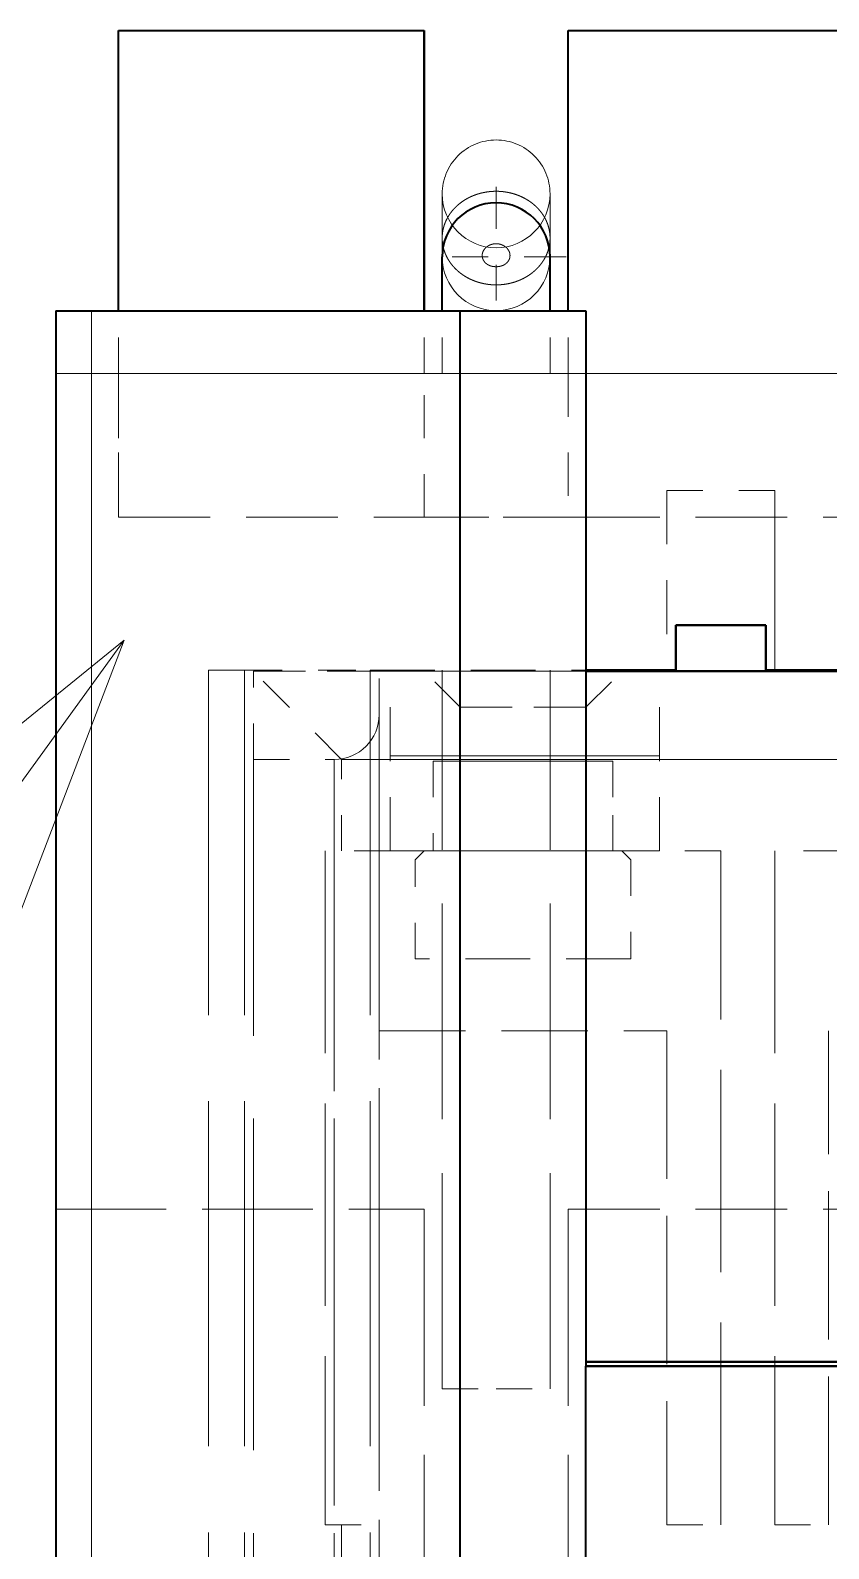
# Model space of a CAD drawing. Extents: x 23 to 417, y 3 to 294.
# Drawn here: x 112.279 to 114.499, y 101.837 to 106.062 of the extents above; entities that cross this region are included whole.
import ezdxf

# ---------------------------------------------------------------- set-up
doc = ezdxf.new("R2010")
doc.units = 0
doc.linetypes.add('DASHDOT', pattern=[18.5, 12, -3, 0.5, -3])
doc.linetypes.add('DASHED', pattern=[15, 12, -3])
doc.layers.get('0').update_dxf_attribs({"lineweight": 13})

# ---------------------------------------------------------------- blocks, each defined once
blk = doc.blocks.new('BLOCK3473')
at = {"color": 7, "linetype": 'DASHDOT', "lineweight": 13, "ltscale": 0.0195}
for p, q in [((-13.4002, -39.8223), (-13.4002, -40.6023)), ((-13.0102, -40.2123), (-13.7902, -40.2123))]:
    blk.add_line(p, q, dxfattribs=at)
blk = doc.blocks.new('BLOCK3492')
at = {"color": 7, "lineweight": 13}
blk.add_line((-15.4693, -42.3465), (-28.7775, -60.7176), dxfattribs=at)
blk.add_lwpolyline([(-16.8975, -46.0828), (-15.4693, -42.3465), (-18.5744, -44.8681)], dxfattribs=at)
blk = doc.blocks.new('BLOCK3494')
at = {"color": 7, "lineweight": 35, "ltscale": 0.0425}
for p, q in [((-15.5002, -38.9523), (-13.8002, -38.9523)), ((-15.5002, -38.9523), (-13.8002, -38.9523)), ((-13.0002, -38.9523), (-11.3002, -38.9523)), ((-13.0002, -38.9523), (-11.3002, -38.9523))]:
    blk.add_line(p, q, dxfattribs=at)
at = {"color": 7, "lineweight": 35, "ltscale": 0.039}
for p, q in [((-15.5002, -40.5123), (-15.5002, -38.9523)), ((-15.5002, -40.5123), (-15.5002, -38.9523)), ((-13.8002, -40.5123), (-13.8002, -38.9523)), ((-13.8002, -38.9523), (-13.8002, -40.5123)), ((-13.0002, -40.5123), (-13.0002, -38.9523)), ((-13.0002, -40.5123), (-13.0002, -38.9523))]:
    blk.add_line(p, q, dxfattribs=at)
at = {"color": 7, "linetype": 'DASHED', "lineweight": 13, "ltscale": 0.00875}
for p, q in [((-13.7002, -40.2123), (-13.7002, -39.8623)), ((-13.7002, -40.2123), (-13.7002, -39.8623)), ((-13.1002, -40.2123), (-13.1002, -39.8623)), ((-13.1002, -40.2123), (-13.1002, -39.8623)), ((-15.5002, -40.8623), (-15.5002, -40.5123)), ((-15.5002, -40.8623), (-15.5002, -40.5123)), ((-13.8002, -40.8623), (-13.8002, -40.5123)), ((-13.8002, -40.8623), (-13.8002, -40.5123)), ((-13.7002, -40.8623), (-13.7002, -40.5123)), ((-13.7002, -40.8623), (-13.7002, -40.5123)), ((-13.1002, -40.8623), (-13.1002, -40.5123)), ((-13.1002, -40.8623), (-13.1002, -40.5123)), ((-13.0002, -40.8623), (-13.0002, -40.5123)), ((-13.0002, -40.8623), (-13.0002, -40.5123))]:
    blk.add_line(p, q, dxfattribs=at)
at = {"color": 7, "linetype": 'DASHED', "lineweight": 13, "ltscale": 0.006139}
for p, q in [((-13.7002, -39.8623), (-13.7002, -40.1079)), ((-13.7002, -39.8623), (-13.7002, -40.1079)), ((-13.1002, -39.8623), (-13.1002, -40.1079)), ((-13.1002, -39.8623), (-13.1002, -40.1079))]:
    blk.add_line(p, q, dxfattribs=at)
at = {"color": 7, "lineweight": 35, "ltscale": 0.0075}
for p, q in [((-13.7002, -40.5123), (-13.7002, -40.2123)), ((-13.7002, -40.5123), (-13.7002, -40.2123)), ((-13.1002, -40.5123), (-13.1002, -40.2123)), ((-13.1002, -40.5123), (-13.1002, -40.2123))]:
    blk.add_line(p, q, dxfattribs=at)
at = {"color": 7, "lineweight": 35, "ltscale": 0.005}
blk.add_line((-15.8502, -40.5123), (-15.6502, -40.5123), dxfattribs=at)
blk.add_line((-15.8502, -40.5123), (-15.6502, -40.5123), dxfattribs=at)
at = {"color": 7, "lineweight": 35, "ltscale": 0.21625}
for p, q in [((-15.8502, -40.5123), (-15.8502, -49.1623)), ((-15.8502, -40.5123), (-15.8502, -49.1623)), ((-13.6002, -49.1623), (-13.6002, -40.5123)), ((-13.6002, -49.1623), (-13.6002, -40.5123))]:
    blk.add_line(p, q, dxfattribs=at)
at = {"color": 7, "lineweight": 35, "ltscale": 0.05125}
blk.add_line((-15.6502, -40.5123), (-13.6002, -40.5123), dxfattribs=at)
blk.add_line((-15.6502, -40.5123), (-13.6002, -40.5123), dxfattribs=at)
at = {"color": 7, "lineweight": 13, "ltscale": 0.21625}
blk.add_line((-15.6502, -40.5123), (-15.6502, -49.1623), dxfattribs=at)
blk.add_line((-15.6502, -40.5123), (-15.6502, -49.1623), dxfattribs=at)
at = {"color": 7, "lineweight": 35, "ltscale": 0.0175}
blk.add_line((-13.6002, -40.5123), (-12.9002, -40.5123), dxfattribs=at)
blk.add_line((-13.6002, -40.5123), (-12.9002, -40.5123), dxfattribs=at)
at = {"color": 7, "lineweight": 35, "ltscale": 0.146875}
blk.add_line((-12.9002, -40.5123), (-12.9002, -46.3873), dxfattribs=at)
blk.add_line((-12.9002, -40.5123), (-12.9002, -46.3873), dxfattribs=at)
at = {"color": 7, "linetype": 'DASHED', "lineweight": 13}
for p, q in [((-15.8502, -40.8623), (11.5498, -40.8623)), ((-15.8502, -40.8623), (11.5498, -40.8623)), ((10.2596, -43.0095), (-14.2604, -43.0095)), ((10.2596, -43.0095), (-14.2604, -43.0095))]:
    blk.add_line(p, q, dxfattribs=at)
at = {"color": 7, "linetype": 'DASHED', "lineweight": 13, "ltscale": 0.02}
for p, q in [((-15.5002, -40.8623), (-15.5002, -41.6623)), ((-15.5002, -41.6623), (-15.5002, -40.8623)), ((-13.8002, -41.6623), (-13.8002, -40.8623)), ((-13.8002, -41.6623), (-13.8002, -40.8623)), ((-13.0002, -40.8623), (-13.0002, -41.6623)), ((-13.0002, -40.8623), (-13.0002, -41.6623)), ((-13.8002, -41.6623), (-13.0002, -41.6623)), ((-13.0002, -41.6623), (-13.8002, -41.6623))]:
    blk.add_line(p, q, dxfattribs=at)
at = {"color": 7, "linetype": 'DASHED', "lineweight": 13, "ltscale": 0.025}
for p, q in [((-12.4502, -41.5123), (-12.4502, -42.5123)), ((-12.4502, -41.5123), (-12.4502, -42.5123)), ((-11.8502, -42.5123), (-11.8502, -41.5123)), ((-11.8502, -41.5123), (-11.8502, -42.5123)), ((-13.9904, -43.5195), (-13.9904, -42.5195)), ((-13.9904, -43.5195), (-13.9904, -42.5195)), ((-12.4904, -43.5195), (-12.4904, -42.5195)), ((-12.4904, -43.5195), (-12.4904, -42.5195)), ((-13.7504, -43.0195), (-12.7504, -43.0195)), ((-12.7504, -43.0195), (-13.7504, -43.0195))]:
    blk.add_line(p, q, dxfattribs=at)
at = {"color": 7, "linetype": 'DASHED', "lineweight": 13, "ltscale": 0.015}
for p, q in [((-11.8502, -41.5123), (-12.4502, -41.5123)), ((-12.4502, -41.5123), (-11.8502, -41.5123))]:
    blk.add_line(p, q, dxfattribs=at)
at = {"color": 7, "linetype": 'DASHED', "lineweight": 13, "ltscale": 0.0425}
for p, q in [((-15.5002, -41.6623), (-13.8002, -41.6623)), ((-15.5002, -41.6623), (-13.8002, -41.6623)), ((-13.0002, -41.6623), (-11.3002, -41.6623)), ((-13.0002, -41.6623), (-11.3002, -41.6623)), ((-13.0002, -45.5123), (-11.3002, -45.5123)), ((-13.0002, -45.5123), (-11.3002, -45.5123))]:
    blk.add_line(p, q, dxfattribs=at)
at = {"color": 7, "lineweight": 35, "ltscale": 0.00625}
for p, q in [((-12.4002, -42.2623), (-12.4002, -42.5123)), ((-12.4002, -42.5123), (-12.4002, -42.2623)), ((-11.9002, -42.5123), (-11.9002, -42.2623)), ((-11.9002, -42.2623), (-11.9002, -42.5123))]:
    blk.add_line(p, q, dxfattribs=at)
at = {"color": 7, "lineweight": 35, "ltscale": 0.0125}
for p, q in [((-11.9002, -42.2623), (-12.4002, -42.2623)), ((-12.4002, -42.2623), (-11.9002, -42.2623)), ((-12.4002, -42.5123), (-12.9002, -42.5123)), ((-12.4002, -42.5123), (-12.9002, -42.5123)), ((-11.4002, -42.5123), (-11.9002, -42.5123)), ((-11.4002, -42.5123), (-11.9002, -42.5123))]:
    blk.add_line(p, q, dxfattribs=at)
at = {"color": 7, "linetype": 'DASHED', "lineweight": 13, "ltscale": 0.005}
blk.add_line((-14.8002, -42.5123), (-15.0002, -42.5123), dxfattribs=at)
blk.add_line((-14.8002, -42.5123), (-15.0002, -42.5123), dxfattribs=at)
at = {"color": 7, "linetype": 'DASHED', "lineweight": 13, "ltscale": 0.16}
for p, q in [((-15.0002, -42.5123), (-15.0002, -48.9123)), ((-15.0002, -42.5123), (-15.0002, -48.9123)), ((-14.8002, -42.5123), (-14.8002, -48.9123)), ((-14.8002, -42.5123), (-14.8002, -48.9123)), ((-14.8002, -42.5123), (-14.8002, -48.9123)), ((-14.8002, -42.5123), (-14.8002, -48.9123)), ((-14.1002, -42.5123), (-14.1002, -48.9123)), ((-14.1002, -42.5123), (-14.1002, -48.9123))]:
    blk.add_line(p, q, dxfattribs=at)
at = {"color": 7, "linetype": 'DASHED', "lineweight": 13, "ltscale": 0.0175}
for p, q in [((-14.8002, -42.5123), (-14.1002, -42.5123)), ((-14.8002, -42.5123), (-14.1002, -42.5123)), ((-14.0504, -42.5195), (-14.7504, -42.5195)), ((-14.7504, -42.5195), (-14.0504, -42.5195)), ((-13.6004, -42.7195), (-12.9004, -42.7195)), ((-12.9004, -42.7195), (-13.6004, -42.7195)), ((-12.9004, -42.7195), (-13.6004, -42.7195)), ((-13.6004, -42.7195), (-12.9004, -42.7195))]:
    blk.add_line(p, q, dxfattribs=at)
at = {"color": 7, "linetype": 'DASHED', "lineweight": 13, "ltscale": 0.017324}
blk.add_line((-14.2604, -43.0095), (-14.7504, -42.5195), dxfattribs=at)
blk.add_line((-14.2604, -43.0095), (-14.7504, -42.5195), dxfattribs=at)
at = {"color": 7, "linetype": 'DASHED', "lineweight": 13, "ltscale": 0.01225}
blk.add_line((-14.7504, -43.0095), (-14.7504, -42.5195), dxfattribs=at)
blk.add_line((-14.7504, -43.0095), (-14.7504, -42.5195), dxfattribs=at)
at = {"color": 7, "linetype": 'DASHED', "lineweight": 13, "ltscale": 0.03}
for p, q in [((-14.1002, -42.5123), (-12.9002, -42.5123)), ((-14.1002, -42.5123), (-12.9002, -42.5123)), ((-12.6504, -44.1195), (-13.8504, -44.1195)), ((-12.6504, -44.1195), (-13.8504, -44.1195))]:
    blk.add_line(p, q, dxfattribs=at)
at = {"color": 7, "linetype": 'DASHED', "lineweight": 13, "ltscale": 0.028756}
for p, q in [((-12.9002, -42.5195), (-14.0504, -42.5195)), ((-14.0504, -42.5195), (-12.9002, -42.5195))]:
    blk.add_line(p, q, dxfattribs=at)
at = {"color": 7, "linetype": 'DASHED', "lineweight": 13, "ltscale": 0.006}
blk.add_line((-14.0504, -42.7595), (-14.0504, -42.5195), dxfattribs=at)
blk.add_line((-14.0504, -42.7595), (-14.0504, -42.5195), dxfattribs=at)
at = {"color": 7, "linetype": 'DASHED', "lineweight": 13, "ltscale": 0.007071}
for p, q in [((-13.6004, -42.7195), (-13.8004, -42.5195)), ((-13.6004, -42.7195), (-13.8004, -42.5195)), ((-12.9004, -42.7195), (-12.7004, -42.5195)), ((-12.9004, -42.7195), (-12.7004, -42.5195))]:
    blk.add_line(p, q, dxfattribs=at)
at = {"color": 7, "linetype": 'DASHED', "lineweight": 13, "ltscale": 0.1}
for p, q in [((-13.7002, -46.5123), (-13.7002, -42.5123)), ((-13.7002, -46.5123), (-13.7002, -42.5123)), ((-13.1002, -46.5123), (-13.1002, -42.5123)), ((-13.1002, -46.5123), (-13.1002, -42.5123))]:
    blk.add_line(p, q, dxfattribs=at)
at = {"color": 7, "lineweight": 35, "ltscale": 0.0375}
for p, q in [((-11.4002, -42.5195), (-12.9002, -42.5195)), ((-12.9002, -42.5195), (-11.4002, -42.5195)), ((-12.9002, -46.3623), (-11.4002, -46.3623)), ((-11.4002, -46.3623), (-12.9002, -46.3623)), ((-11.4002, -46.3873), (-12.9002, -46.3873)), ((-12.9002, -46.3873), (-11.4002, -46.3873))]:
    blk.add_line(p, q, dxfattribs=at)
at = {"color": 7, "linetype": 'DASHED', "lineweight": 13, "ltscale": 0.160071}
for p, q in [((-14.0504, -49.1623), (-14.0504, -42.7595)), ((-14.0504, -42.7595), (-14.0504, -49.1623))]:
    blk.add_line(p, q, dxfattribs=at)
at = {"color": 7, "linetype": 'DASHED', "lineweight": 13, "ltscale": 0.01125}
blk.add_line((-14.7504, -43.0095), (-14.3004, -43.0095), dxfattribs=at)
blk.add_line((-14.7504, -43.0095), (-14.3004, -43.0095), dxfattribs=at)
at = {"color": 7, "linetype": 'DASHED', "lineweight": 13, "ltscale": 0.153821}
for p, q in [((-14.7504, -49.1623), (-14.7504, -43.0095)), ((-14.7504, -49.1623), (-14.7504, -43.0095)), ((-14.3004, -49.1623), (-14.3004, -43.0095)), ((-14.3004, -43.0095), (-14.3004, -49.1623))]:
    blk.add_line(p, q, dxfattribs=at)
at = {"color": 7, "linetype": 'DASHED', "lineweight": 13, "ltscale": 0.01275}
blk.add_line((-14.2604, -43.5195), (-14.2604, -43.0095), dxfattribs=at)
blk.add_line((-14.2604, -43.5195), (-14.2604, -43.0095), dxfattribs=at)
at = {"color": 7, "linetype": 'DASHED', "lineweight": 13, "ltscale": 0.0375}
for p, q in [((-12.4904, -42.9895), (-13.9904, -42.9895)), ((-13.9904, -42.9895), (-12.4904, -42.9895)), ((-13.9904, -43.5195), (-12.4904, -43.5195)), ((-12.4904, -43.5195), (-13.9904, -43.5195))]:
    blk.add_line(p, q, dxfattribs=at)
at = {"color": 7, "linetype": 'DASHED', "lineweight": 13, "ltscale": 0.0125}
for p, q in [((-13.7504, -43.0195), (-13.7504, -43.5195)), ((-13.7504, -43.0195), (-13.7504, -43.5195)), ((-12.7504, -43.5195), (-12.7504, -43.0195)), ((-12.7504, -43.0195), (-12.7504, -43.5195))]:
    blk.add_line(p, q, dxfattribs=at)
at = {"color": 7, "linetype": 'DASHED', "lineweight": 13, "ltscale": 0.009}
for p, q in [((-13.9904, -43.5195), (-14.3504, -43.5195)), ((-13.9904, -43.5195), (-14.3504, -43.5195)), ((-11.4904, -43.5195), (-11.8504, -43.5195)), ((-11.4904, -43.5195), (-11.8504, -43.5195))]:
    blk.add_line(p, q, dxfattribs=at)
at = {"color": 7, "linetype": 'DASHED', "lineweight": 13, "ltscale": 0.09375}
for p, q in [((-14.3504, -43.5195), (-14.3504, -47.2695)), ((-14.3504, -43.5195), (-14.3504, -47.2695)), ((-12.1504, -47.2695), (-12.1504, -43.5195)), ((-12.1504, -47.2695), (-12.1504, -43.5195)), ((-11.8504, -43.5195), (-11.8504, -47.2695)), ((-11.8504, -43.5195), (-11.8504, -47.2695))]:
    blk.add_line(p, q, dxfattribs=at)
at = {"color": 7, "linetype": 'DASHED', "lineweight": 13, "ltscale": 0.00475}
blk.add_line((-13.9904, -43.5195), (-13.8004, -43.5195), dxfattribs=at)
blk.add_line((-13.9904, -43.5195), (-13.8004, -43.5195), dxfattribs=at)
at = {"color": 7, "linetype": 'DASHED', "lineweight": 13, "ltscale": 0.001768}
for p, q in [((-13.8504, -43.5695), (-13.8004, -43.5195)), ((-13.8504, -43.5695), (-13.8004, -43.5195)), ((-12.7004, -43.5195), (-12.6504, -43.5695)), ((-12.7004, -43.5195), (-12.6504, -43.5695))]:
    blk.add_line(p, q, dxfattribs=at)
at = {"color": 7, "linetype": 'DASHED', "lineweight": 13, "ltscale": 0.01375}
for p, q in [((-13.8504, -44.1195), (-13.8504, -43.5695)), ((-13.8504, -44.1195), (-13.8504, -43.5695)), ((-12.6504, -43.5695), (-12.6504, -44.1195)), ((-12.6504, -43.5695), (-12.6504, -44.1195))]:
    blk.add_line(p, q, dxfattribs=at)
at = {"color": 7, "linetype": 'DASHED', "lineweight": 13, "ltscale": 0.00525}
blk.add_line((-12.4904, -43.5195), (-12.7004, -43.5195), dxfattribs=at)
blk.add_line((-12.4904, -43.5195), (-12.7004, -43.5195), dxfattribs=at)
at = {"color": 7, "linetype": 'DASHED', "lineweight": 13, "ltscale": 0.0085}
blk.add_line((-12.1504, -43.5195), (-12.4904, -43.5195), dxfattribs=at)
blk.add_line((-12.1504, -43.5195), (-12.4904, -43.5195), dxfattribs=at)
at = {"color": 7, "linetype": 'DASHED', "lineweight": 13, "ltscale": 0.04}
blk.add_line((-14.0504, -44.5195), (-12.4504, -44.5195), dxfattribs=at)
blk.add_line((-14.0504, -44.5195), (-12.4504, -44.5195), dxfattribs=at)
at = {"color": 7, "linetype": 'DASHED', "lineweight": 13, "ltscale": 0.06875}
for p, q in [((-12.4504, -44.5195), (-12.4504, -47.2695)), ((-12.4504, -44.5195), (-12.4504, -47.2695)), ((-11.5504, -47.2695), (-11.5504, -44.5195)), ((-11.5504, -47.2695), (-11.5504, -44.5195))]:
    blk.add_line(p, q, dxfattribs=at)
at = {"color": 7, "linetype": 'DASHED', "lineweight": 13, "ltscale": 0.05125}
blk.add_line((-15.8502, -45.5123), (-13.8002, -45.5123), dxfattribs=at)
blk.add_line((-15.8502, -45.5123), (-13.8002, -45.5123), dxfattribs=at)
at = {"color": 7, "linetype": 'DASHED', "lineweight": 13, "ltscale": 0.09125}
for p, q in [((-13.8002, -45.5123), (-13.8002, -49.1623)), ((-13.8002, -45.5123), (-13.8002, -49.1623)), ((-13.0002, -45.5123), (-13.0002, -49.1623)), ((-13.0002, -45.5123), (-13.0002, -49.1623))]:
    blk.add_line(p, q, dxfattribs=at)
at = {"color": 7, "lineweight": 35, "ltscale": 0.036875}
blk.add_line((-12.9002, -47.8623), (-12.9002, -46.3873), dxfattribs=at)
blk.add_line((-12.9002, -47.8623), (-12.9002, -46.3873), dxfattribs=at)
at = {"color": 7, "linetype": 'DASHED', "lineweight": 13, "ltscale": 0.0075}
for p, q in [((-13.7002, -46.5123), (-13.4002, -46.5123)), ((-13.7002, -46.5123), (-13.4002, -46.5123)), ((-13.4002, -46.5123), (-13.1002, -46.5123)), ((-13.4002, -46.5123), (-13.1002, -46.5123)), ((-14.3504, -47.2695), (-14.0504, -47.2695)), ((-14.3504, -47.2695), (-14.0504, -47.2695)), ((-12.4504, -47.2695), (-12.1504, -47.2695)), ((-12.4504, -47.2695), (-12.1504, -47.2695)), ((-11.8504, -47.2695), (-11.5504, -47.2695)), ((-11.8504, -47.2695), (-11.5504, -47.2695))]:
    blk.add_line(p, q, dxfattribs=at)
at = {"color": 7, "linetype": 'DASHED', "lineweight": 13, "ltscale": 0.11875}
blk.add_line((-14.2604, -52.0195), (-14.2604, -47.2695), dxfattribs=at)
blk.add_line((-14.2604, -52.0195), (-14.2604, -47.2695), dxfattribs=at)
at = {"color": 7, "linetype": 'DASHED', "lineweight": 13}
for centre, radius, start, end in [((-13.4002, -39.8623), 0.3, 90, 180.00001), ((-13.4002, -39.8623), 0.3, 90, 180.00001), ((-13.4002, -39.8623), 0.3, 359.99999, 90), ((-13.4002, -39.8623), 0.3, 359.99999, 90), ((-13.4002, -39.8623), 0.3, 180.00001, 270), ((-13.4002, -39.8623), 0.3, 180.00001, 270), ((-13.4002, -39.8623), 0.3, 270, 359.99999), ((-13.4002, -39.8623), 0.3, 270, 359.99999), ((-13.4002, -40.2123), 0.3, 180, 360), ((-13.4002, -40.2123), 0.3, 180, 360), ((-14.3005, -42.7594), 0.2501, 270.02095, 359.97882), ((-14.3005, -42.7594), 0.2501, 270.02095, 359.97882)]:
    blk.add_arc(centre, radius, start, end, dxfattribs=at)
at = {"color": 7, "lineweight": 35}
blk.add_arc((-13.4002, -40.2123), 0.3, 0, 180, dxfattribs=at)
blk.add_arc((-13.4002, -40.2123), 0.3, 0, 180, dxfattribs=at)
at = {"color": 7, "linetype": 'DASHED', "lineweight": 13}
for points, knots in [([(-13.7002, -40.1079), (-13.7002, -40.0746), (-13.6941, -40.0414), (-13.6819, -40.0096), (-13.6464, -39.9504), (-13.5925, -39.9042), (-13.5615, -39.8849), (-13.5107, -39.8628), (-13.4562, -39.8516), (-13.4376, -39.8491), (-13.4189, -39.8478), (-13.4002, -39.8478)], [0, 0, 0, 0, 0, 0, 0.3182829, 0.3182829, 0.3182829, 0.6424696, 0.6424696, 0.6424696, 0.8059312, 0.8059312, 0.8059312, 0.8059312, 0.8059312, 0.8059312]), ([(-13.4002, -39.8478), (-13.447, -39.8478), (-13.4936, -39.8557), (-13.5388, -39.8714), (-13.6112, -39.9136), (-13.662, -39.9746), (-13.6794, -40.0044), (-13.6939, -40.0437), (-13.6992, -40.0844), (-13.6998, -40.0922), (-13.7002, -40.1), (-13.7002, -40.1079)], [0, 0, 0, 0, 0, 0, 0.4090596, 0.4090596, 0.4090596, 0.7268039, 0.7268039, 0.7268039, 0.8017145, 0.8017145, 0.8017145, 0.8017145, 0.8017145, 0.8017145]), ([(-13.4002, -39.8478), (-13.3533, -39.8478), (-13.3067, -39.8557), (-13.2616, -39.8714), (-13.1891, -39.9136), (-13.1383, -39.9746), (-13.1209, -40.0044), (-13.1065, -40.0437), (-13.1012, -40.0844), (-13.1005, -40.0922), (-13.1002, -40.1), (-13.1002, -40.1079)], [0, 0, 0, 0, 0, 0, 0.4090596, 0.4090596, 0.4090596, 0.7268039, 0.7268039, 0.7268039, 0.8017145, 0.8017145, 0.8017145, 0.8017145, 0.8017145, 0.8017145]), ([(-13.1002, -40.1079), (-13.1002, -40.0746), (-13.1063, -40.0414), (-13.1185, -40.0096), (-13.1539, -39.9504), (-13.2078, -39.9042), (-13.2388, -39.8849), (-13.2897, -39.8628), (-13.3441, -39.8516), (-13.3628, -39.8491), (-13.3815, -39.8478), (-13.4002, -39.8478)], [0, 0, 0, 0, 0, 0, 0.3182829, 0.3182829, 0.3182829, 0.6424696, 0.6424696, 0.6424696, 0.8059312, 0.8059312, 0.8059312, 0.8059312, 0.8059312, 0.8059312]), ([(-13.4002, -40.3688), (-13.4383, -40.3688), (-13.4762, -40.3635), (-13.513, -40.3531), (-13.5814, -40.3223), (-13.6359, -40.2742), (-13.6582, -40.2469), (-13.6833, -40.2028), (-13.696, -40.1551), (-13.6988, -40.1394), (-13.7002, -40.1236), (-13.7002, -40.1079)], [0, 0, 0, 0, 0, 0, 0.3250635, 0.3250635, 0.3250635, 0.6423567, 0.6423567, 0.6423567, 0.7932762, 0.7932762, 0.7932762, 0.7932762, 0.7932762, 0.7932762]), ([(-13.7002, -40.1079), (-13.7002, -40.1399), (-13.6945, -40.1719), (-13.6831, -40.2029), (-13.6493, -40.2621), (-13.5955, -40.3102), (-13.5637, -40.3305), (-13.5117, -40.3534), (-13.4565, -40.3649), (-13.4378, -40.3675), (-13.419, -40.3688), (-13.4002, -40.3688)], [0, 0, 0, 0, 0, 0, 0.3063719, 0.3063719, 0.3063719, 0.6250193, 0.6250193, 0.6250193, 0.7854316, 0.7854316, 0.7854316, 0.7854316, 0.7854316, 0.7854316]), ([(-13.1002, -40.1079), (-13.1002, -40.1399), (-13.1058, -40.1719), (-13.1172, -40.2029), (-13.151, -40.2621), (-13.2049, -40.3102), (-13.2366, -40.3305), (-13.2887, -40.3534), (-13.3438, -40.3649), (-13.3626, -40.3675), (-13.3813, -40.3688), (-13.4002, -40.3688)], [0, 0, 0, 0, 0, 0, 0.3063719, 0.3063719, 0.3063719, 0.6250193, 0.6250193, 0.6250193, 0.7854316, 0.7854316, 0.7854316, 0.7854316, 0.7854316, 0.7854316]), ([(-13.4002, -40.3688), (-13.362, -40.3688), (-13.3241, -40.3635), (-13.2873, -40.3531), (-13.2189, -40.3223), (-13.1645, -40.2742), (-13.1422, -40.2469), (-13.117, -40.2028), (-13.1043, -40.1551), (-13.1015, -40.1394), (-13.1002, -40.1236), (-13.1002, -40.1079)], [0, 0, 0, 0, 0, 0, 0.3250635, 0.3250635, 0.3250635, 0.6423567, 0.6423567, 0.6423567, 0.7932762, 0.7932762, 0.7932762, 0.7932762, 0.7932762, 0.7932762]), ([(-13.4002, -40.2676), (-13.4035, -40.2677), (-13.4069, -40.2675), (-13.4103, -40.2673), (-13.4238, -40.2657), (-13.4388, -40.2614), (-13.4489, -40.2566), (-13.4647, -40.244), (-13.474, -40.2262), (-13.4763, -40.2193), (-13.4789, -40.2045), (-13.4759, -40.1886), (-13.4726, -40.1808), (-13.4634, -40.1657), (-13.449, -40.1537), (-13.439, -40.1479), (-13.4256, -40.1426), (-13.4112, -40.1403), (-13.4076, -40.14), (-13.4039, -40.1398), (-13.4002, -40.1399)], [0, 0, 0, 0, 0, 0, 0.0658651, 0.0658651, 0.0658651, 0.2665422, 0.2665422, 0.2665422, 0.3787478, 0.3787478, 0.3787478, 0.492253, 0.492253, 0.492253, 0.6301616, 0.6301616, 0.6301616, 0.6755556, 0.6755556, 0.6755556, 0.6755556, 0.6755556, 0.6755556]), ([(-13.4002, -40.2676), (-13.4035, -40.2677), (-13.4069, -40.2675), (-13.4103, -40.2673), (-13.4238, -40.2657), (-13.4388, -40.2614), (-13.4489, -40.2566), (-13.4647, -40.244), (-13.474, -40.2262), (-13.4763, -40.2193), (-13.4789, -40.2045), (-13.4759, -40.1886), (-13.4726, -40.1808), (-13.4634, -40.1657), (-13.449, -40.1537), (-13.439, -40.1479), (-13.4256, -40.1426), (-13.4112, -40.1403), (-13.4076, -40.14), (-13.4039, -40.1398), (-13.4002, -40.1399)], [0, 0, 0, 0, 0, 0, 0.0658651, 0.0658651, 0.0658651, 0.2665422, 0.2665422, 0.2665422, 0.3787478, 0.3787478, 0.3787478, 0.492253, 0.492253, 0.492253, 0.6301616, 0.6301616, 0.6301616, 0.6755556, 0.6755556, 0.6755556, 0.6755556, 0.6755556, 0.6755556]), ([(-13.4002, -40.1399), (-13.3945, -40.1398), (-13.3888, -40.1402), (-13.3832, -40.1411), (-13.3673, -40.145), (-13.3524, -40.1529), (-13.3438, -40.1596), (-13.3259, -40.1789), (-13.3192, -40.2044), (-13.3222, -40.2207), (-13.3332, -40.2416), (-13.351, -40.2553), (-13.358, -40.2592), (-13.3712, -40.2643), (-13.3842, -40.2668), (-13.389, -40.2673), (-13.3947, -40.2677), (-13.4002, -40.2676)], [0, 0, 0, 0, 0, 0, 0.0700592, 0.0700592, 0.0700592, 0.2090345, 0.2090345, 0.2090345, 0.434133, 0.434133, 0.434133, 0.5684806, 0.5684806, 0.5684806, 0.6764243, 0.6764243, 0.6764243, 0.6764243, 0.6764243, 0.6764243]), ([(-13.4002, -40.1399), (-13.3945, -40.1398), (-13.3888, -40.1402), (-13.3832, -40.1411), (-13.3673, -40.145), (-13.3524, -40.1529), (-13.3438, -40.1596), (-13.3259, -40.1789), (-13.3192, -40.2044), (-13.3222, -40.2207), (-13.3332, -40.2416), (-13.351, -40.2553), (-13.358, -40.2592), (-13.3712, -40.2643), (-13.3842, -40.2668), (-13.389, -40.2673), (-13.3947, -40.2677), (-13.4002, -40.2676)], [0, 0, 0, 0, 0, 0, 0.0700592, 0.0700592, 0.0700592, 0.2090345, 0.2090345, 0.2090345, 0.434133, 0.434133, 0.434133, 0.5684806, 0.5684806, 0.5684806, 0.6764243, 0.6764243, 0.6764243, 0.6764243, 0.6764243, 0.6764243])]:
    blk.add_open_spline(points, degree=5, knots=knots, dxfattribs=at)

msp = doc.modelspace()

# ---------------------------------------------------------------- block references
at = {"lineweight": 0, "xscale": 0.5, "yscale": 0.5, "zscale": 0.5}
for name in ['BLOCK3494', 'BLOCK3473', 'BLOCK3492']:
    msp.add_blockref(name, (120.2741, 125.5377), dxfattribs=at)

doc.saveas('drawing.dxf')
